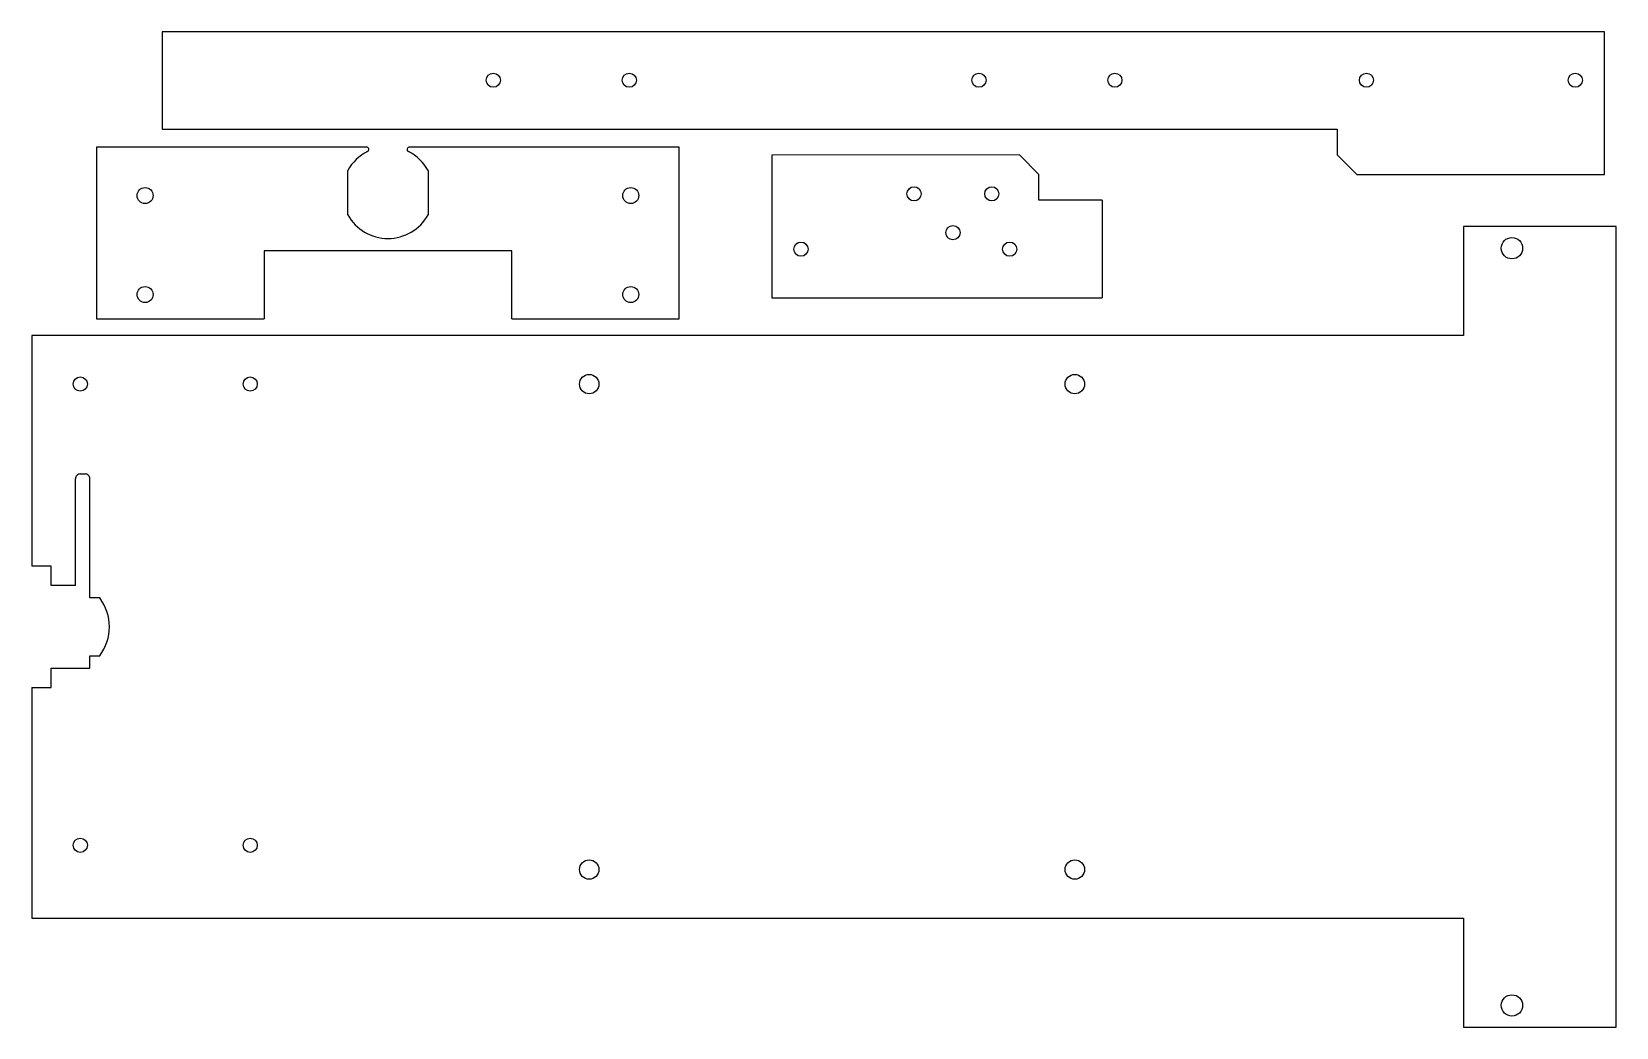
# Model space of a CAD drawing. Extents: x 0 to 12.8, y 0 to 8.1.
import ezdxf

# ---------------------------------------------------------------- set-up
doc = ezdxf.new("R2010")
doc.units = 0
doc.header["$MEASUREMENT"] = 0
doc.layers.get('0').update_dxf_attribs({"linetype": 'CONTINUOUS'})

msp = doc.modelspace()

# ---------------------------------------------------------------- linework, layer by layer
at = {"linetype": 'CONTINUOUS'}
for p, q in [((1.057087, 8.074803), (1.057087, 7.284401)), ((12.75, 8.074803), (1.057087, 8.074803)), ((12.75, 6.917716), (12.75, 8.074803)), ((1.057087, 7.284401), (10.584646, 7.284401)), ((10.584646, 7.284401), (10.584646, 7.074803)), ((0.525592, 7.139149), (0.525592, 5.746062)), ((2.712995, 7.139149), (0.525592, 7.139149)), ((5.25, 7.139149), (3.063038, 7.139149)), ((5.25, 5.746062), (5.25, 7.139149)), ((8.007874, 7.074803), (6, 7.074409)), ((6, 7.074409), (6, 5.917322)), ((8.165355, 6.917322), (8.007874, 7.074803)), ((10.584646, 7.074803), (10.742126, 6.917322)), ((2.562948, 6.58885), (2.562948, 6.949732)), ((3.213085, 6.949732), (3.213085, 6.58885)), ((8.165355, 6.707724), (8.165355, 6.917322)), ((10.742126, 6.917322), (12.75, 6.917716)), ((8.677166, 6.707724), (8.165355, 6.707724)), ((8.677166, 6.707724), (8.677166, 5.917322)), ((11.606299, 6.496062), (11.606299, 5.610236)), ((12.846457, 6.496062), (11.606299, 6.496062)), ((12.846457, 0), (12.846457, 6.496062)), ((3.891733, 6.297244), (1.88408, 6.297244)), ((1.88408, 6.297244), (1.88408, 5.746062)), ((3.891733, 5.746062), (3.891733, 6.297244)), ((6, 5.917322), (8.677166, 5.917322)), ((0.525592, 5.746062), (1.88408, 5.746062)), ((3.891733, 5.746062), (5.25, 5.746062)), ((0, 5.610236), (0, 3.740157)), ((11.606299, 5.610236), (0, 5.610236)), ((0.354331, 3.582677), (0.354331, 4.448819)), ((0.393701, 4.488189), (0.433071, 4.488189)), ((0.472441, 3.484252), (0.472441, 4.448819)), ((0.157481, 3.740157), (0, 3.740157)), ((0.157481, 3.582677), (0.157481, 3.740157)), ((0.354331, 3.582677), (0.157481, 3.582677)), ((0.551182, 3.484252), (0.472441, 3.484252)), ((0.472441, 3.011811), (0.551182, 3.011811)), ((0.472441, 2.913386), (0.472441, 3.011811)), ((0.157481, 2.755905), (0.157481, 2.913386)), ((0.157481, 2.913386), (0.472441, 2.913386)), ((0, 2.755905), (0.157481, 2.755905)), ((0, 2.755905), (0, 0.885827)), ((0, 0.885827), (11.606299, 0.885827)), ((11.606299, 0.885827), (11.606299, 0)), ((11.606299, 0), (12.846457, 0))]:
    msp.add_line(p, q, dxfattribs=at)
for centre, radius in [((3.742127, 7.681102), 0.057555), ((4.844489, 7.681102), 0.057555), ((7.679134, 7.681102), 0.057555), ((8.781497, 7.681102), 0.057555), ((10.820867, 7.681102), 0.057555), ((12.51378, 7.681102), 0.057555), ((0.919292, 6.745448), 0.064961), ((4.8563, 6.745448), 0.064961), ((7.153544, 6.759842), 0.057555), ((7.783465, 6.759842), 0.057555), ((7.468504, 6.444881), 0.057555), ((6.236221, 6.311023), 0.057555), ((7.929134, 6.311023), 0.057555), ((12, 6.318897), 0.086614), ((0.919292, 5.942913), 0.064961), ((4.8563, 5.942913), 0.064961), ((0.393701, 5.216755), 0.057555), ((1.771654, 5.216755), 0.057555), ((4.519685, 5.216535), 0.07874), ((8.456693, 5.216535), 0.07874), ((0.393701, 1.476598), 0.057555), ((1.771654, 1.476598), 0.057555), ((4.519685, 1.279527), 0.07874), ((8.456693, 1.279527), 0.07874), ((12, 0.177165), 0.086614)]:
    msp.add_circle(centre, radius, dxfattribs=at)
for centre, radius, start, end in [((2.888016, 6.769291), 0.371791, 116.556506, 150.965965), ((2.712995, 7.119464), 0.019685, 296.556507, 89.999996), ((3.063038, 7.119464), 0.019685, 90.000004, 243.443493), ((2.888016, 6.769291), 0.371791, 29.034035, 63.443494), ((2.888016, 6.769291), 0.371791, 209.034033, 330.965967), ((0.393701, 4.448819), 0.03937, 89.999998, 179.999998), ((0.433071, 4.448819), 0.03937, 0, 90.000002), ((0.236221, 3.248031), 0.393701, 323.1301, 36.8699)]:
    msp.add_arc(centre, radius, start, end, dxfattribs=at)

doc.saveas('drawing.dxf')
